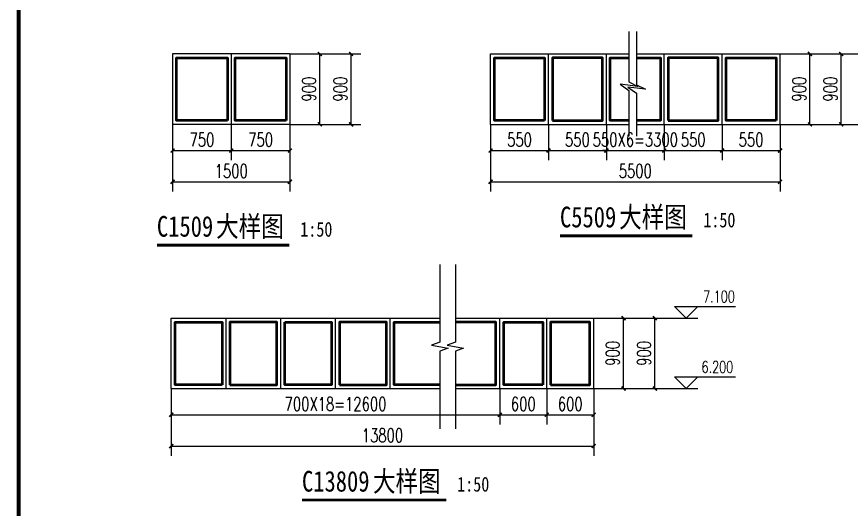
# Model space of a CAD drawing. Header units: millimetres. Extents: x 4279522 to 4437387, y 18981343 to 19528009.
# Drawn here: x 4337587 to 4369596, y 19113143 to 19132040 of the extents above; entities that cross this region are included whole.
import ezdxf

# ---------------------------------------------------------------- set-up
doc = ezdxf.new("R2010")
doc.units = ezdxf.units.MM
doc.header["$LTSCALE"] = 1000
doc.header["$MEASUREMENT"] = 0
doc.layers.get('Defpoints').update_dxf_attribs({"color": 1})
doc.layers.add('0 - 已设计道路边线', color=150, linetype='Continuous', lineweight=50)
for name, color, linetype in [('0 - 转弯半径', 10, 'Continuous'), ('DIM_ELEV', 3, 'Continuous'), ('DIM_SYMB', 165, 'Continuous'), ('PUB_DIM', 161, 'Continuous'), ('PUB_TEXT', 7, 'Continuous'), ('TK', 4, 'Continuous'), ('立面门窗', 144, 'Continuous')]:
    doc.layers.add(name, color=color, linetype=linetype)
doc.styles.add('_TCH_DIM', font='SIMPLEX', dxfattribs={"bigfont": 'GBCBIG'})
doc.styles.add('_TCH_DIM_T3', font='SIMPLEX', dxfattribs={"width": 0.705882, "bigfont": 'GBCBIG'})
doc.styles.add('宋', font='', dxfattribs={"width": 0.8})
doc.styles.get('宋').set_extended_font_data('SimSun')
doc.dimstyles.new('_TCH_ARCH&&50', dxfattribs={"dimtxt": 175, "dimasz": 50, "dimexe": 125, "dimexo": 150, "dimgap": 50, "dimtad": 1, "dimdec": 0, "dimzin": 0, "dimdsep": 46, "dimtxsty": '_TCH_DIM_T3', "dimblk": 'ARCHTICK', "dimcen": 0.09, "dimclrt": 7, "dimazin": 2, "dimtfac": 1, "dimtdec": 0, "dimtix": 1, "dimtmove": 2, "dimatfit": 3, "dimfxl": 0, "dimtolj": 1, "dimtzin": 0, "dimarcsym": 0})

# ---------------------------------------------------------------- blocks, each defined once
blk = doc.blocks.new('GeYuanFrame_66584210', base_point=(18.76, 4.34))
at = {"layer": 'TK', "const_width": 1}
blk.add_lwpolyline([(676.76, 414.34), (43.76, 414.34), (43.76, 14.34), (676.76, 14.34)], close=True, dxfattribs=at)
blk = doc.blocks.new('_ArchTick')
at = {"color": 0, "linetype": 'ByBlock', "const_width": 0.4}
blk.add_lwpolyline([(-0.5, -0.5), (0.5, 0.5)], dxfattribs=at)
blk = doc.blocks.new('*D518')
at = {"layer": 'Defpoints', "color": 0}
for p in [(4317354, 19124958), (4318286, 19124958), (4317354, 19124058)]:
    blk.add_point(p, dxfattribs=at)
at = {"layer": 'PUB_DIM', "color": 0, "lineweight": -2}
for p, q in [((4317504, 19124958), (4318411, 19124958)), ((4318286, 19124058), (4318286, 19124958)), ((4317504, 19124058), (4318411, 19124058))]:
    blk.add_line(p, q, dxfattribs=at)
at = {"layer": 'PUB_DIM', "color": 0, "lineweight": -2, "xscale": 50, "yscale": 50, "zscale": 50}
for p, rotation in [((4318286, 19124958), 90), ((4318286, 19124058), 270)]:
    blk.add_blockref('_ArchTick', p, dxfattribs=dict(at, rotation=rotation))
at = {"layer": 'PUB_DIM', "color": 7, "insert": (4318149, 19124508), "char_height": 175, "attachment_point": 5, "rotation": 90, "style": '_TCH_DIM_T3'}
blk.add_mtext('\\A1;900', dxfattribs=at)
blk = doc.blocks.new('*D519')
at = {"layer": 'Defpoints', "color": 0}
for p in [(4317354, 19124958), (4317886, 19124958), (4317354, 19124058)]:
    blk.add_point(p, dxfattribs=at)
at = {"layer": 'PUB_DIM', "color": 0, "lineweight": -2}
for p, q in [((4317504, 19124958), (4318011, 19124958)), ((4317886, 19124058), (4317886, 19124958)), ((4317504, 19124058), (4318011, 19124058))]:
    blk.add_line(p, q, dxfattribs=at)
at = {"layer": 'PUB_DIM', "color": 0, "lineweight": -2, "xscale": 50, "yscale": 50, "zscale": 50}
for p, rotation in [((4317886, 19124958), 90), ((4317886, 19124058), 270)]:
    blk.add_blockref('_ArchTick', p, dxfattribs=dict(at, rotation=rotation))
at = {"layer": 'PUB_DIM', "color": 7, "insert": (4317749, 19124508), "char_height": 175, "attachment_point": 5, "rotation": 90, "style": '_TCH_DIM_T3'}
blk.add_mtext('\\A1;900', dxfattribs=at)
blk = doc.blocks.new('*D520')
at = {"layer": 'Defpoints', "color": 0}
for p in [(4313804, 19124208), (4317504, 19124208), (4317504, 19123323)]:
    blk.add_point(p, dxfattribs=at)
at = {"layer": 'PUB_DIM', "color": 0, "lineweight": -2}
for p, q in [((4313804, 19124058), (4313804, 19123198)), ((4317504, 19124058), (4317504, 19123198)), ((4313804, 19123323), (4317504, 19123323))]:
    blk.add_line(p, q, dxfattribs=at)
at = {"layer": 'PUB_DIM', "color": 0, "lineweight": -2, "xscale": 50, "yscale": 50, "zscale": 50, "rotation": 180}
blk.add_blockref('_ArchTick', (4313804, 19123323), dxfattribs=at)
at = {"layer": 'PUB_DIM', "color": 0, "lineweight": -2, "xscale": 50, "yscale": 50, "zscale": 50}
blk.add_blockref('_ArchTick', (4317504, 19123323), dxfattribs=at)
at = {"layer": 'PUB_DIM', "color": 7, "insert": (4315654, 19123461), "char_height": 175, "attachment_point": 5, "style": '_TCH_DIM_T3'}
blk.add_mtext('\\A1;5500', dxfattribs=at)
blk = doc.blocks.new('*D521')
at = {"layer": 'Defpoints', "color": 0}
for p in [(4313804, 19124208), (4314544, 19124208), (4314544, 19123723)]:
    blk.add_point(p, dxfattribs=at)
at = {"layer": 'PUB_DIM', "color": 0, "lineweight": -2}
for p, q in [((4313804, 19124058), (4313804, 19123598)), ((4314544, 19124058), (4314544, 19123598)), ((4313804, 19123723), (4314544, 19123723))]:
    blk.add_line(p, q, dxfattribs=at)
at = {"layer": 'PUB_DIM', "color": 0, "lineweight": -2, "xscale": 50, "yscale": 50, "zscale": 50, "rotation": 180}
blk.add_blockref('_ArchTick', (4313804, 19123723), dxfattribs=at)
at = {"layer": 'PUB_DIM', "color": 0, "lineweight": -2, "xscale": 50, "yscale": 50, "zscale": 50}
blk.add_blockref('_ArchTick', (4314544, 19123723), dxfattribs=at)
at = {"layer": 'PUB_DIM', "color": 7, "insert": (4314174, 19123861), "char_height": 175, "attachment_point": 5, "style": '_TCH_DIM_T3'}
blk.add_mtext('\\A1;550', dxfattribs=at)
blk = doc.blocks.new('*D522')
at = {"layer": 'Defpoints', "color": 0}
for p in [(4314544, 19124208), (4315284, 19124208), (4315284, 19123723)]:
    blk.add_point(p, dxfattribs=at)
at = {"layer": 'PUB_DIM', "color": 0, "lineweight": -2}
for p, q in [((4314544, 19124058), (4314544, 19123598)), ((4315284, 19124058), (4315284, 19123598)), ((4314544, 19123723), (4315284, 19123723))]:
    blk.add_line(p, q, dxfattribs=at)
at = {"layer": 'PUB_DIM', "color": 0, "lineweight": -2, "xscale": 50, "yscale": 50, "zscale": 50, "rotation": 180}
blk.add_blockref('_ArchTick', (4314544, 19123723), dxfattribs=at)
at = {"layer": 'PUB_DIM', "color": 0, "lineweight": -2, "xscale": 50, "yscale": 50, "zscale": 50}
blk.add_blockref('_ArchTick', (4315284, 19123723), dxfattribs=at)
at = {"layer": 'PUB_DIM', "color": 7, "insert": (4314914, 19123861), "char_height": 175, "attachment_point": 5, "style": '_TCH_DIM_T3'}
blk.add_mtext('\\A1;550', dxfattribs=at)
blk = doc.blocks.new('*D523')
at = {"layer": 'Defpoints', "color": 0}
for p in [(4315284, 19124208), (4316024, 19124208), (4316024, 19123723)]:
    blk.add_point(p, dxfattribs=at)
at = {"layer": 'PUB_DIM', "color": 0, "lineweight": -2}
for p, q in [((4315284, 19124058), (4315284, 19123598)), ((4316024, 19124058), (4316024, 19123598)), ((4315284, 19123723), (4315234, 19123723)), ((4315284, 19123723), (4316024, 19123723)), ((4316024, 19123723), (4316074, 19123723))]:
    blk.add_line(p, q, dxfattribs=at)
at = {"layer": 'PUB_DIM', "color": 0, "lineweight": -2, "xscale": 50, "yscale": 50, "zscale": 50}
blk.add_blockref('_ArchTick', (4315284, 19123723), dxfattribs=at)
at = {"layer": 'PUB_DIM', "color": 0, "lineweight": -2, "xscale": 50, "yscale": 50, "zscale": 50, "rotation": 180}
blk.add_blockref('_ArchTick', (4316024, 19123723), dxfattribs=at)
at = {"layer": 'PUB_DIM', "color": 7, "insert": (4315654, 19123861), "char_height": 175, "attachment_point": 5, "style": '_TCH_DIM_T3'}
blk.add_mtext('\\A1;550X6=3300', dxfattribs=at)
blk = doc.blocks.new('*D524')
at = {"layer": 'Defpoints', "color": 0}
for p in [(4316024, 19124208), (4316764, 19124208), (4316764, 19123723)]:
    blk.add_point(p, dxfattribs=at)
at = {"layer": 'PUB_DIM', "color": 0, "lineweight": -2}
for p, q in [((4316024, 19124058), (4316024, 19123598)), ((4316764, 19124058), (4316764, 19123598)), ((4316024, 19123723), (4316764, 19123723))]:
    blk.add_line(p, q, dxfattribs=at)
at = {"layer": 'PUB_DIM', "color": 0, "lineweight": -2, "xscale": 50, "yscale": 50, "zscale": 50, "rotation": 180}
blk.add_blockref('_ArchTick', (4316024, 19123723), dxfattribs=at)
at = {"layer": 'PUB_DIM', "color": 0, "lineweight": -2, "xscale": 50, "yscale": 50, "zscale": 50}
blk.add_blockref('_ArchTick', (4316764, 19123723), dxfattribs=at)
at = {"layer": 'PUB_DIM', "color": 7, "insert": (4316394, 19123861), "char_height": 175, "attachment_point": 5, "style": '_TCH_DIM_T3'}
blk.add_mtext('\\A1;550', dxfattribs=at)
blk = doc.blocks.new('*D525')
at = {"layer": 'Defpoints', "color": 0}
for p in [(4316764, 19124208), (4317504, 19124208), (4317504, 19123723)]:
    blk.add_point(p, dxfattribs=at)
at = {"layer": 'PUB_DIM', "color": 0, "lineweight": -2}
for p, q in [((4316764, 19124058), (4316764, 19123598)), ((4317504, 19124058), (4317504, 19123598)), ((4316764, 19123723), (4317504, 19123723))]:
    blk.add_line(p, q, dxfattribs=at)
at = {"layer": 'PUB_DIM', "color": 0, "lineweight": -2, "xscale": 50, "yscale": 50, "zscale": 50, "rotation": 180}
blk.add_blockref('_ArchTick', (4316764, 19123723), dxfattribs=at)
at = {"layer": 'PUB_DIM', "color": 0, "lineweight": -2, "xscale": 50, "yscale": 50, "zscale": 50}
blk.add_blockref('_ArchTick', (4317504, 19123723), dxfattribs=at)
at = {"layer": 'PUB_DIM', "color": 7, "insert": (4317134, 19123861), "char_height": 175, "attachment_point": 5, "style": '_TCH_DIM_T3'}
blk.add_mtext('\\A1;550', dxfattribs=at)
blk = doc.blocks.new('*D526')
at = {"layer": 'Defpoints', "color": 0}
for p in [(4314860, 19114485), (4316360, 19114485), (4316360, 19113600)]:
    blk.add_point(p, dxfattribs=at)
at = {"layer": 'PUB_DIM', "color": 0, "lineweight": -2}
for p, q in [((4314860, 19114335), (4314860, 19113475)), ((4316360, 19114335), (4316360, 19113475)), ((4314860, 19113600), (4316360, 19113600))]:
    blk.add_line(p, q, dxfattribs=at)
at = {"layer": 'PUB_DIM', "color": 0, "lineweight": -2, "xscale": 50, "yscale": 50, "zscale": 50, "rotation": 180}
blk.add_blockref('_ArchTick', (4314860, 19113600), dxfattribs=at)
at = {"layer": 'PUB_DIM', "color": 0, "lineweight": -2, "xscale": 50, "yscale": 50, "zscale": 50}
blk.add_blockref('_ArchTick', (4316360, 19113600), dxfattribs=at)
at = {"layer": 'PUB_DIM', "color": 7, "insert": (4315610, 19113738), "char_height": 175, "attachment_point": 5, "style": '_TCH_DIM_T3'}
blk.add_mtext('\\A1;1500', dxfattribs=at)
blk = doc.blocks.new('*D527')
at = {"layer": 'Defpoints', "color": 0}
for p in [(4316210, 19115235), (4317142, 19115235), (4316210, 19114335)]:
    blk.add_point(p, dxfattribs=at)
at = {"layer": 'PUB_DIM', "color": 0, "lineweight": -2}
for p, q in [((4316360, 19115235), (4317267, 19115235)), ((4317142, 19114335), (4317142, 19115235)), ((4316360, 19114335), (4317267, 19114335))]:
    blk.add_line(p, q, dxfattribs=at)
at = {"layer": 'PUB_DIM', "color": 0, "lineweight": -2, "xscale": 50, "yscale": 50, "zscale": 50}
for p, rotation in [((4317142, 19115235), 90), ((4317142, 19114335), 270)]:
    blk.add_blockref('_ArchTick', p, dxfattribs=dict(at, rotation=rotation))
at = {"layer": 'PUB_DIM', "color": 7, "insert": (4317005, 19114785), "char_height": 175, "attachment_point": 5, "rotation": 90, "style": '_TCH_DIM_T3'}
blk.add_mtext('\\A1;900', dxfattribs=at)
blk = doc.blocks.new('*D528')
at = {"layer": 'Defpoints', "color": 0}
for p in [(4316210, 19115235), (4316742, 19115235), (4316210, 19114335)]:
    blk.add_point(p, dxfattribs=at)
at = {"layer": 'PUB_DIM', "color": 0, "lineweight": -2}
for p, q in [((4316360, 19115235), (4316867, 19115235)), ((4316742, 19114335), (4316742, 19115235)), ((4316360, 19114335), (4316867, 19114335))]:
    blk.add_line(p, q, dxfattribs=at)
at = {"layer": 'PUB_DIM', "color": 0, "lineweight": -2, "xscale": 50, "yscale": 50, "zscale": 50}
for p, rotation in [((4316742, 19115235), 90), ((4316742, 19114335), 270)]:
    blk.add_blockref('_ArchTick', p, dxfattribs=dict(at, rotation=rotation))
at = {"layer": 'PUB_DIM', "color": 7, "insert": (4316605, 19114785), "char_height": 175, "attachment_point": 5, "rotation": 90, "style": '_TCH_DIM_T3'}
blk.add_mtext('\\A1;900', dxfattribs=at)
blk = doc.blocks.new('*D529')
at = {"layer": 'Defpoints', "color": 0}
for p in [(4314860, 19114485), (4315610, 19114485), (4315610, 19114000)]:
    blk.add_point(p, dxfattribs=at)
at = {"layer": 'PUB_DIM', "color": 0, "lineweight": -2}
for p, q in [((4314860, 19114335), (4314860, 19113875)), ((4315610, 19114335), (4315610, 19113875)), ((4314860, 19114000), (4315610, 19114000))]:
    blk.add_line(p, q, dxfattribs=at)
at = {"layer": 'PUB_DIM', "color": 0, "lineweight": -2, "xscale": 50, "yscale": 50, "zscale": 50, "rotation": 180}
blk.add_blockref('_ArchTick', (4314860, 19114000), dxfattribs=at)
at = {"layer": 'PUB_DIM', "color": 0, "lineweight": -2, "xscale": 50, "yscale": 50, "zscale": 50}
blk.add_blockref('_ArchTick', (4315610, 19114000), dxfattribs=at)
at = {"layer": 'PUB_DIM', "color": 7, "insert": (4315235, 19114138), "char_height": 175, "attachment_point": 5, "style": '_TCH_DIM_T3'}
blk.add_mtext('\\A1;750', dxfattribs=at)
blk = doc.blocks.new('*D530')
at = {"layer": 'Defpoints', "color": 0}
for p in [(4315610, 19114485), (4316360, 19114485), (4316360, 19114000)]:
    blk.add_point(p, dxfattribs=at)
at = {"layer": 'PUB_DIM', "color": 0, "lineweight": -2}
for p, q in [((4315610, 19114335), (4315610, 19113875)), ((4316360, 19114335), (4316360, 19113875)), ((4315610, 19114000), (4316360, 19114000))]:
    blk.add_line(p, q, dxfattribs=at)
at = {"layer": 'PUB_DIM', "color": 0, "lineweight": -2, "xscale": 50, "yscale": 50, "zscale": 50, "rotation": 180}
blk.add_blockref('_ArchTick', (4315610, 19114000), dxfattribs=at)
at = {"layer": 'PUB_DIM', "color": 0, "lineweight": -2, "xscale": 50, "yscale": 50, "zscale": 50}
blk.add_blockref('_ArchTick', (4316360, 19114000), dxfattribs=at)
at = {"layer": 'PUB_DIM', "color": 7, "insert": (4315985, 19114138), "char_height": 175, "attachment_point": 5, "style": '_TCH_DIM_T3'}
blk.add_mtext('\\A1;750', dxfattribs=at)
blk = doc.blocks.new('*D531')
at = {"layer": 'Defpoints', "color": 0}
for p in [(4355077, 19115997), (4356009, 19115997), (4355077, 19115097)]:
    blk.add_point(p, dxfattribs=at)
at = {"layer": 'PUB_DIM', "color": 0, "lineweight": -2}
for p, q in [((4355227, 19115997), (4356134, 19115997)), ((4356009, 19115097), (4356009, 19115997)), ((4355227, 19115097), (4356134, 19115097))]:
    blk.add_line(p, q, dxfattribs=at)
at = {"layer": 'PUB_DIM', "color": 0, "lineweight": -2, "xscale": 50, "yscale": 50, "zscale": 50}
for p, rotation in [((4356009, 19115997), 90), ((4356009, 19115097), 270)]:
    blk.add_blockref('_ArchTick', p, dxfattribs=dict(at, rotation=rotation))
at = {"layer": 'PUB_DIM', "color": 7, "insert": (4355871, 19115547), "char_height": 175, "attachment_point": 5, "rotation": 90, "style": '_TCH_DIM_T3'}
blk.add_mtext('\\A1;900', dxfattribs=at)
blk = doc.blocks.new('*D532')
at = {"layer": 'Defpoints', "color": 0}
for p in [(4355077, 19115997), (4355609, 19115997), (4355077, 19115097)]:
    blk.add_point(p, dxfattribs=at)
at = {"layer": 'PUB_DIM', "color": 0, "lineweight": -2}
for p, q in [((4355227, 19115997), (4355734, 19115997)), ((4355609, 19115097), (4355609, 19115997)), ((4355227, 19115097), (4355734, 19115097))]:
    blk.add_line(p, q, dxfattribs=at)
at = {"layer": 'PUB_DIM', "color": 0, "lineweight": -2, "xscale": 50, "yscale": 50, "zscale": 50}
for p, rotation in [((4355609, 19115997), 90), ((4355609, 19115097), 270)]:
    blk.add_blockref('_ArchTick', p, dxfattribs=dict(at, rotation=rotation))
at = {"layer": 'PUB_DIM', "color": 7, "insert": (4355471, 19115547), "char_height": 175, "attachment_point": 5, "rotation": 90, "style": '_TCH_DIM_T3'}
blk.add_mtext('\\A1;900', dxfattribs=at)
blk = doc.blocks.new('*D533')
at = {"layer": 'Defpoints', "color": 0}
for p in [(4349827, 19115247), (4355227, 19115247), (4355227, 19114362)]:
    blk.add_point(p, dxfattribs=at)
at = {"layer": 'PUB_DIM', "color": 0, "lineweight": -2}
for p, q in [((4349827, 19115097), (4349827, 19114237)), ((4355227, 19115097), (4355227, 19114237)), ((4349827, 19114362), (4355227, 19114362))]:
    blk.add_line(p, q, dxfattribs=at)
at = {"layer": 'PUB_DIM', "color": 0, "lineweight": -2, "xscale": 50, "yscale": 50, "zscale": 50, "rotation": 180}
blk.add_blockref('_ArchTick', (4349827, 19114362), dxfattribs=at)
at = {"layer": 'PUB_DIM', "color": 0, "lineweight": -2, "xscale": 50, "yscale": 50, "zscale": 50}
blk.add_blockref('_ArchTick', (4355227, 19114362), dxfattribs=at)
at = {"layer": 'PUB_DIM', "color": 7, "insert": (4352527, 19114500), "char_height": 175, "attachment_point": 5, "style": '_TCH_DIM_T3'}
blk.add_mtext('\\A1;13800', dxfattribs=at)
blk = doc.blocks.new('*D534')
at = {"layer": 'Defpoints', "color": 0}
for p in [(4349827, 19115247), (4354027, 19115247), (4354027, 19114762)]:
    blk.add_point(p, dxfattribs=at)
at = {"layer": 'PUB_DIM', "color": 0, "lineweight": -2}
for p, q in [((4349827, 19115097), (4349827, 19114637)), ((4354027, 19115097), (4354027, 19114637)), ((4349827, 19114762), (4354027, 19114762))]:
    blk.add_line(p, q, dxfattribs=at)
at = {"layer": 'PUB_DIM', "color": 0, "lineweight": -2, "xscale": 50, "yscale": 50, "zscale": 50, "rotation": 180}
blk.add_blockref('_ArchTick', (4349827, 19114762), dxfattribs=at)
at = {"layer": 'PUB_DIM', "color": 0, "lineweight": -2, "xscale": 50, "yscale": 50, "zscale": 50}
blk.add_blockref('_ArchTick', (4354027, 19114762), dxfattribs=at)
at = {"layer": 'PUB_DIM', "color": 7, "insert": (4351927, 19114900), "char_height": 175, "attachment_point": 5, "style": '_TCH_DIM_T3'}
blk.add_mtext('\\A1;700X18=12600', dxfattribs=at)
blk = doc.blocks.new('*D535')
at = {"layer": 'Defpoints', "color": 0}
for p in [(4354027, 19115247), (4354627, 19115247), (4354627, 19114762)]:
    blk.add_point(p, dxfattribs=at)
at = {"layer": 'PUB_DIM', "color": 0, "lineweight": -2}
for p, q in [((4354027, 19115097), (4354027, 19114637)), ((4354627, 19115097), (4354627, 19114637)), ((4354027, 19114762), (4354627, 19114762))]:
    blk.add_line(p, q, dxfattribs=at)
at = {"layer": 'PUB_DIM', "color": 0, "lineweight": -2, "xscale": 50, "yscale": 50, "zscale": 50, "rotation": 180}
blk.add_blockref('_ArchTick', (4354027, 19114762), dxfattribs=at)
at = {"layer": 'PUB_DIM', "color": 0, "lineweight": -2, "xscale": 50, "yscale": 50, "zscale": 50}
blk.add_blockref('_ArchTick', (4354627, 19114762), dxfattribs=at)
at = {"layer": 'PUB_DIM', "color": 7, "insert": (4354327, 19114900), "char_height": 175, "attachment_point": 5, "style": '_TCH_DIM_T3'}
blk.add_mtext('\\A1;600', dxfattribs=at)
blk = doc.blocks.new('*D536')
at = {"layer": 'Defpoints', "color": 0}
for p in [(4354627, 19115247), (4355227, 19115247), (4355227, 19114762)]:
    blk.add_point(p, dxfattribs=at)
at = {"layer": 'PUB_DIM', "color": 0, "lineweight": -2}
for p, q in [((4354627, 19115097), (4354627, 19114637)), ((4355227, 19115097), (4355227, 19114637)), ((4354627, 19114762), (4355227, 19114762))]:
    blk.add_line(p, q, dxfattribs=at)
at = {"layer": 'PUB_DIM', "color": 0, "lineweight": -2, "xscale": 50, "yscale": 50, "zscale": 50, "rotation": 180}
blk.add_blockref('_ArchTick', (4354627, 19114762), dxfattribs=at)
at = {"layer": 'PUB_DIM', "color": 0, "lineweight": -2, "xscale": 50, "yscale": 50, "zscale": 50}
blk.add_blockref('_ArchTick', (4355227, 19114762), dxfattribs=at)
at = {"layer": 'PUB_DIM', "color": 7, "insert": (4354927, 19114900), "char_height": 175, "attachment_point": 5, "style": '_TCH_DIM_T3'}
blk.add_mtext('\\A1;600', dxfattribs=at)
blk = doc.blocks.new('34234')
at = {"layer": '0 - 已设计道路边线', "ltscale": 0.01}
for points in [[(4314494.3, 19124108), (4313854.3, 19124108), (4313854.3, 19124908), (4314494.3, 19124908)], [(4314594.3, 19124108), (4315234.3, 19124108), (4315234.3, 19124908), (4314594.3, 19124908)], [(4316074.3, 19124108), (4316714.3, 19124108), (4316714.3, 19124908), (4316074.3, 19124908)], [(4317454.3, 19124108), (4316814.3, 19124108), (4316814.3, 19124908), (4317454.3, 19124908)]]:
    blk.add_lwpolyline(points, close=True, dxfattribs=at)
for points in [[(4315570.6, 19124108), (4315334.3, 19124108), (4315334.3, 19124908), (4315570.6, 19124908)], [(4315670.6, 19124908), (4315974.3, 19124908), (4315974.3, 19124108), (4315670.6, 19124108)]]:
    blk.add_lwpolyline(points, dxfattribs=at)
at = {"layer": '0 - 转弯半径', "color": 0}
for p, q in [((4314544.3, 19124058), (4314544.3, 19124958)), ((4315284.3, 19124058), (4315284.3, 19124958)), ((4316024.3, 19124058), (4316024.3, 19124958)), ((4316764.3, 19124058), (4316764.3, 19124958)), ((4317504.3, 19124058), (4317504.3, 19124958)), ((4313804.3, 19124058), (4315570.6, 19124058)), ((4315670.6, 19124058), (4317504.3, 19124058))]:
    blk.add_line(p, q, dxfattribs=at)
for points in [[(4313804.3, 19124058), (4313804.3, 19124958), (4315570.6, 19124958)], [(4315670.6, 19124958), (4317504.3, 19124958)]]:
    blk.add_lwpolyline(points, dxfattribs=at)
at = {"layer": 'DIM_ELEV'}
for p, q in [((4318686.3, 19124958), (4318536.3, 19125108)), ((4318536.3, 19125108), (4319318.8, 19125108)), ((4318686.3, 19124958), (4318836.3, 19125108)), ((4317936.3, 19124958), (4318836.3, 19124958)), ((4318686.3, 19124058), (4318536.3, 19124208)), ((4318536.3, 19124208), (4319318.8, 19124208)), ((4318686.3, 19124058), (4318836.3, 19124208)), ((4317936.3, 19124058), (4318836.3, 19124058))]:
    blk.add_line(p, q, dxfattribs=at)
at = {"layer": 'DIM_SYMB', "const_width": 35}
blk.add_lwpolyline([(4314691.1, 19122632.6), (4316383.2, 19122632.6)], dxfattribs=at)
at = {"layer": '立面门窗'}
for points in [[(4315570.6, 19125247), (4315570.6, 19124601.2), (4315684.8, 19124544), (4315459.8, 19124571.3), (4315570.6, 19124492.5), (4315570.6, 19123906)], [(4315670.6, 19125247), (4315670.6, 19124564.4), (4315784.8, 19124507.3), (4315559.8, 19124534.5), (4315670.6, 19124455.7), (4315670.6, 19123906)]]:
    blk.add_lwpolyline(points, dxfattribs=at)
for points in [[(4313956.8, 19124560.2, 0, 0, 0), (4314173.2, 19124560.2, 40, 0, 0), (4314323.2, 19124560.2, 0, 0, 0)], [(4315131.9, 19124560.2, 0, 0, 0), (4314915.5, 19124560.2, 40, 0, 0), (4314765.5, 19124560.2, 0, 0, 0)], [(4316611.9, 19124560.2, 0, 0, 0), (4316455.5, 19124560.2, 40, 0, 0), (4316305.5, 19124560.2, 0, 0, 0)], [(4316916.8, 19124560.2, 0, 0, 0), (4317133.2, 19124560.2, 40, 0, 0), (4317283.2, 19124560.2, 0, 0, 0)]]:
    blk.add_lwpolyline(points, format="xyseb", dxfattribs=at)
at = {"layer": 'PUB_TEXT'}
for s, height, style, width, p in [('7.100', 148.75, '_TCH_DIM', 0.705882, (4318903.8, 19125160.5)), ('6.200', 148.75, '_TCH_DIM', 0.705882, (4318883.8, 19124260.5)), ('C5509', 264.35, '宋', 0.8, (4314691.1, 19122741)), ('大样图', 264.35, '宋', 0.8, (4315447.2, 19122741)), ('1:50', 188.82, '宋', 0.8, (4316523.2, 19122741))]:
    blk.add_text(s, height=height, dxfattribs=dict(at, style=style, width=width)).set_placement(p)
at = {"layer": 'PUB_DIM'}
for distance, picture, middle in [(-931.9, '*D518', (4318148.8, 19124508)), (-531.9, '*D519', (4317748.8, 19124508))]:
    dim = blk.add_aligned_dim(p1=(4317354.3, 19124058), p2=(4317354.3, 19124958), distance=distance, dimstyle='_TCH_ARCH&&50', dxfattribs=at)
    dim.commit()
    dim.dimension.update_dxf_attribs({"geometry": picture, "text_midpoint": middle})
for p1, p2, distance, text, picture, middle in [((4313804.3, 19124208), (4317504.3, 19124208), -884.9, '5500', '*D520', (4315654.3, 19123460.6)), ((4313804.3, 19124208), (4314544.3, 19124208), -484.9, '550', '*D521', (4314174.3, 19123860.6)), ((4314544.3, 19124208), (4315284.3, 19124208), -484.9, '550', '*D522', (4314914.3, 19123860.6)), ((4315284.3, 19124208), (4316024.3, 19124208), -484.9, '550X6=3300', '*D523', (4315654.3, 19123860.6)), ((4316024.3, 19124208), (4316764.3, 19124208), -484.9, '550', '*D524', (4316394.3, 19123860.6)), ((4316764.3, 19124208), (4317504.3, 19124208), -484.9, '550', '*D525', (4317134.3, 19123860.6))]:
    dim = blk.add_aligned_dim(p1=p1, p2=p2, distance=distance, text=text, dimstyle='_TCH_ARCH&&50', dxfattribs=at)
    dim.commit()
    dim.dimension.update_dxf_attribs({"geometry": picture, "text_midpoint": middle})
blk = doc.blocks.new('BF6')
at = {"layer": '0 - 已设计道路边线', "ltscale": 0.01}
for points in [[(4315560.3, 19114385), (4314910.3, 19114385), (4314910.3, 19115185), (4315560.3, 19115185)], [(4316310.3, 19114385), (4315660.3, 19114385), (4315660.3, 19115185), (4316310.3, 19115185)]]:
    blk.add_lwpolyline(points, close=True, dxfattribs=at)
at = {"layer": '0 - 转弯半径', "color": 0}
for p, q in [((4316360.3, 19115235), (4314860.3, 19115235)), ((4314860.3, 19115235), (4314860.3, 19114335)), ((4315610.3, 19115235), (4315610.3, 19114335)), ((4316360.3, 19115235), (4316360.3, 19114335)), ((4316360.3, 19114335), (4314860.3, 19114335))]:
    blk.add_line(p, q, dxfattribs=at)
at = {"layer": 'DIM_SYMB', "const_width": 35}
blk.add_lwpolyline([(4314659.8, 19112790.3), (4316351.9, 19112790.3)], dxfattribs=at)
at = {"layer": 'PUB_TEXT', "style": '宋', "width": 0.8}
for s, height, p in [('C1509', 264.35, (4314659.8, 19112898.7)), ('大样图', 264.35, (4315416, 19112898.7)), ('1:50', 188.82, (4316491.9, 19112898.7))]:
    blk.add_text(s, height=height, dxfattribs=at).set_placement(p)
at = {"layer": 'PUB_DIM'}
for p1, p2, distance, picture, middle in [((4316210.3, 19114335), (4316210.3, 19115235), -931.9, '*D527', (4317004.7, 19114785)), ((4316210.3, 19114335), (4316210.3, 19115235), -531.9, '*D528', (4316604.7, 19114785)), ((4314860.3, 19114485), (4316360.3, 19114485), -884.9, '*D526', (4315610.3, 19113737.6)), ((4314860.3, 19114485), (4315610.3, 19114485), -484.9, '*D529', (4315235.3, 19114137.6)), ((4315610.3, 19114485), (4316360.3, 19114485), -484.9, '*D530', (4315985.3, 19114137.6))]:
    dim = blk.add_aligned_dim(p1=p1, p2=p2, distance=distance, dimstyle='_TCH_ARCH&&50', dxfattribs=at)
    dim.commit()
    dim.dimension.update_dxf_attribs({"geometry": picture, "text_midpoint": middle})
blk = doc.blocks.new('5657')
at = {"layer": '0 - 已设计道路边线', "ltscale": 0.01}
for points in [[(4350476.9, 19115147.1), (4349876.9, 19115147.1), (4349876.9, 19115947.1), (4350476.9, 19115947.1)], [(4350576.9, 19115147.1), (4351176.9, 19115147.1), (4351176.9, 19115947.1), (4350576.9, 19115947.1)], [(4351276.9, 19115947.1), (4351876.9, 19115947.1), (4351876.9, 19115147.1), (4351276.9, 19115147.1)], [(4351976.9, 19115147.1), (4352576.9, 19115147.1), (4352576.9, 19115947.1), (4351976.9, 19115947.1)], [(4354576.9, 19115147.1), (4354076.9, 19115147.1), (4354076.9, 19115947.1), (4354576.9, 19115947.1)], [(4354676.9, 19115147.1), (4355176.9, 19115147.1), (4355176.9, 19115947.1), (4354676.9, 19115947.1)]]:
    blk.add_lwpolyline(points, close=True, dxfattribs=at)
for points in [[(4353259.8, 19115147.1), (4352676.9, 19115147.1), (4352676.9, 19115947.1), (4353259.8, 19115947.1)], [(4353459.8, 19115147.1), (4353976.9, 19115147.1), (4353976.9, 19115947.1), (4353459.8, 19115947.1)]]:
    blk.add_lwpolyline(points, dxfattribs=at)
at = {"layer": '0 - 转弯半径', "color": 0}
for p, q in [((4350526.9, 19115097.1), (4350526.9, 19115997.1)), ((4351226.9, 19115097.1), (4351226.9, 19115997.1)), ((4351926.9, 19115097.1), (4351926.9, 19115997.1)), ((4352626.9, 19115097.1), (4352626.9, 19115997.1)), ((4354026.9, 19115097.1), (4354026.9, 19115997.1)), ((4354626.9, 19115097.1), (4354626.9, 19115997.1)), ((4349826.9, 19115097.1), (4352626.9, 19115097.1)), ((4352626.9, 19115097.1), (4353259.8, 19115097.1)), ((4353459.8, 19115097.1), (4355226.9, 19115097.1))]:
    blk.add_line(p, q, dxfattribs=at)
for points in [[(4349826.9, 19115097.1), (4349826.9, 19115997.1), (4352626.9, 19115997.1)], [(4352626.9, 19115997.1), (4353259.8, 19115997.1)], [(4353459.8, 19115997.1), (4355226.9, 19115997.1), (4355226.9, 19115097.1)]]:
    blk.add_lwpolyline(points, dxfattribs=at)
at = {"layer": 'DIM_ELEV'}
for p, q in [((4356408.8, 19115997.1), (4356258.8, 19116147.1)), ((4356258.8, 19116147.1), (4357041.3, 19116147.1)), ((4356408.8, 19115997.1), (4356558.8, 19116147.1)), ((4355658.8, 19115997.1), (4356558.8, 19115997.1)), ((4356408.8, 19115097.1), (4356258.8, 19115247.1)), ((4356258.8, 19115247.1), (4357041.3, 19115247.1)), ((4356408.8, 19115097.1), (4356558.8, 19115247.1)), ((4355658.8, 19115097.1), (4356558.8, 19115097.1))]:
    blk.add_line(p, q, dxfattribs=at)
at = {"layer": 'DIM_SYMB', "const_width": 35}
blk.add_lwpolyline([(4351498.3, 19113671.7), (4353341.6, 19113671.7)], dxfattribs=at)
at = {"layer": '立面门窗'}
for points in [[(4353259.8, 19116683.6), (4353259.8, 19115689.8), (4353154.8, 19115651.6), (4353364.8, 19115614.6), (4353259.8, 19115577.3), (4353259.8, 19114583.6)], [(4353459.8, 19116683.6), (4353459.8, 19115689.8), (4353354.8, 19115651.6), (4353564.8, 19115614.6), (4353459.8, 19115577.3), (4353459.8, 19114583.6)]]:
    blk.add_lwpolyline(points, dxfattribs=at)
for points in [[(4349979.4, 19115599.3, 0, 0, 0), (4350195.8, 19115599.3, 40, 0, 0), (4350345.8, 19115599.3, 0, 0, 0)], [(4351074.5, 19115599.3, 0, 0, 0), (4350858, 19115599.3, 40, 0, 0), (4350708, 19115599.3, 0, 0, 0)], [(4351379.4, 19115599.3, 0, 0, 0), (4351595.8, 19115599.3, 40, 0, 0), (4351745.8, 19115599.3, 0, 0, 0)], [(4352474.5, 19115599.3, 0, 0, 0), (4352258, 19115599.3, 40, 0, 0), (4352108, 19115599.3, 0, 0, 0)], [(4352779.4, 19115599.3, 0, 0, 0), (4352995.8, 19115599.3, 40, 0, 0), (4353145.8, 19115599.3, 0, 0, 0)], [(4353874.5, 19115599.3, 0, 0, 0), (4353658, 19115599.3, 40, 0, 0), (4353508, 19115599.3, 0, 0, 0)], [(4354079.4, 19115599.3, 0, 0, 0), (4354295.8, 19115599.3, 40, 0, 0), (4354445.8, 19115599.3, 0, 0, 0)], [(4355174.5, 19115599.3, 0, 0, 0), (4354958, 19115599.3, 40, 0, 0), (4354808, 19115599.3, 0, 0, 0)]]:
    blk.add_lwpolyline(points, format="xyseb", dxfattribs=at)
at = {"layer": 'PUB_TEXT'}
for s, height, style, width, p in [('7.100', 148.75, '_TCH_DIM', 0.705882, (4356626.3, 19116199.6)), ('6.200', 148.75, '_TCH_DIM', 0.705882, (4356606.3, 19115299.6)), ('C13809', 264.35, '宋', 0.8, (4351498.3, 19113780.1)), ('大样图', 264.35, '宋', 0.8, (4352405.6, 19113780.1)), ('1:50', 188.82, '宋', 0.8, (4353481.6, 19113780.1))]:
    blk.add_text(s, height=height, dxfattribs=dict(at, style=style, width=width)).set_placement(p)
at = {"layer": 'PUB_DIM'}
for p1, p2, distance, picture, middle in [((4355076.9, 19115097.1), (4355076.9, 19115997.1), -931.9, '*D531', (4355871.3, 19115547.1)), ((4355076.9, 19115097.1), (4355076.9, 19115997.1), -531.9, '*D532', (4355471.3, 19115547.1)), ((4354026.9, 19115247.1), (4354626.9, 19115247.1), -484.9, '*D535', (4354326.9, 19114899.7)), ((4354626.9, 19115247.1), (4355226.9, 19115247.1), -484.9, '*D536', (4354926.9, 19114899.7))]:
    dim = blk.add_aligned_dim(p1=p1, p2=p2, distance=distance, dimstyle='_TCH_ARCH&&50', dxfattribs=at)
    dim.commit()
    dim.dimension.update_dxf_attribs({"geometry": picture, "text_midpoint": middle})
for p2, distance, text, picture, middle in [((4355226.9, 19115247.1), -884.9, '13800', '*D533', (4352526.9, 19114499.7)), ((4354026.9, 19115247.1), -484.9, '700X18=12600', '*D534', (4351926.9, 19114899.7))]:
    dim = blk.add_aligned_dim(p1=(4349826.9, 19115247.1), p2=p2, distance=distance, text=text, dimstyle='_TCH_ARCH&&50', dxfattribs=at)
    dim.commit()
    dim.dimension.update_dxf_attribs({"geometry": picture, "text_midpoint": middle})

msp = doc.modelspace()

# ---------------------------------------------------------------- block references
for name, p, xscale, yscale, zscale in [('GeYuanFrame_66584210', (4333912, 19110401.8), 150, 150, 150), ('34234', (-8585650.2, -38244264.1), 3, 3, 3), ('BF6', (-8601013.9, -38215095), 3, 3, 3), ('5657', (-8705966, -38227517.6), 3, 3, 3)]:
    msp.add_blockref(name, p, dxfattribs=dict(xscale=xscale, yscale=yscale, zscale=zscale))

doc.saveas('drawing.dxf')
